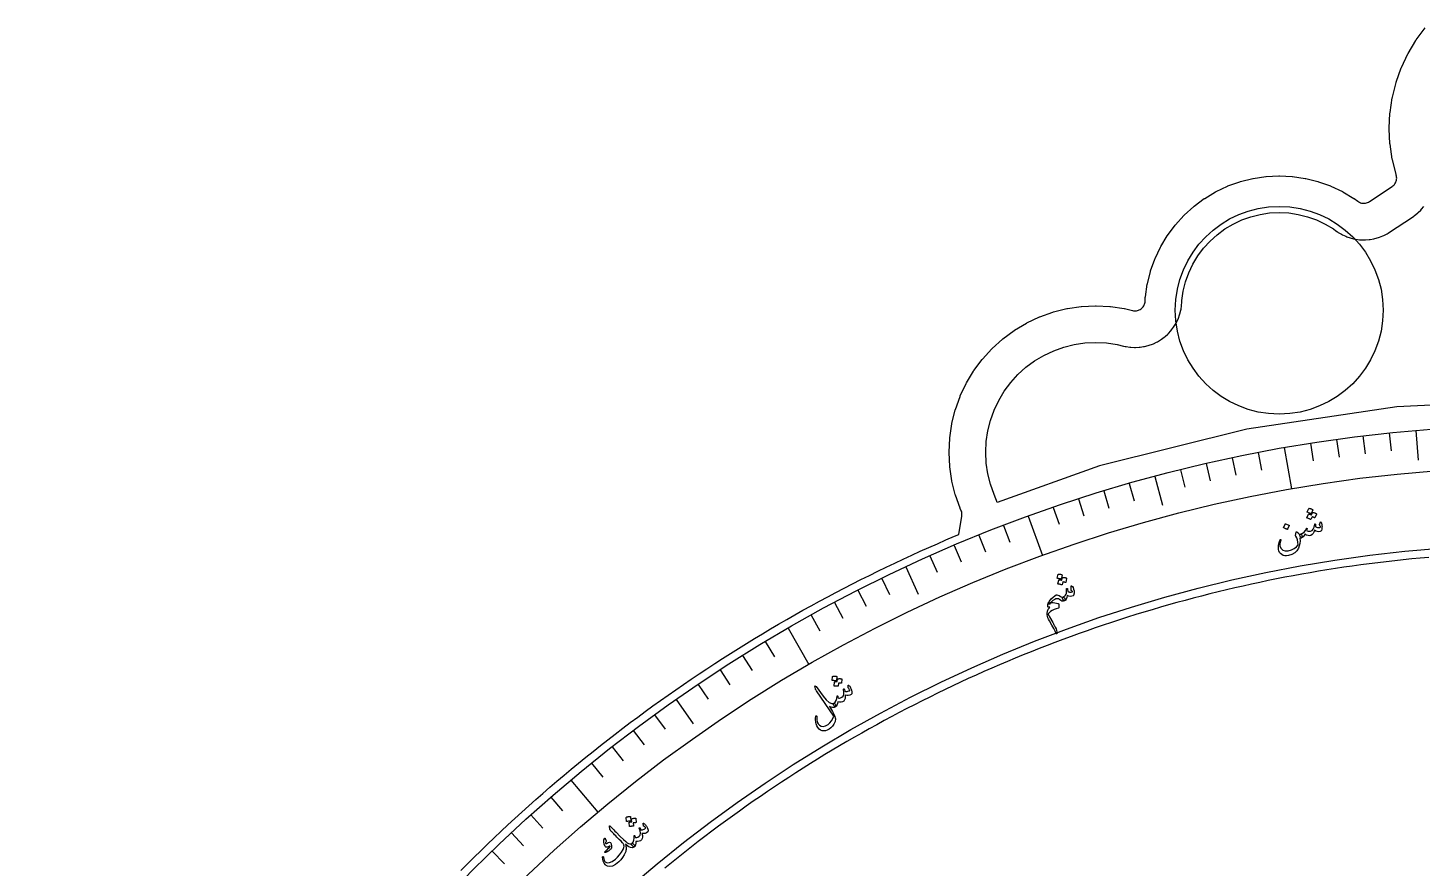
# Model space of a CAD drawing. Header units: millimetres. Extents: x -45 to 45, y -45 to 58.
# Drawn here: x -44.76 to -3.71, y 31.69 to 56.45 of the extents above; entities that cross this region are included whole.
import ezdxf

# ---------------------------------------------------------------- set-up
doc = ezdxf.new("R2010")
doc.units = ezdxf.units.MM
for name, color, linetype in [('CUT_INNER', 6, 'Continuous'), ('CUT_OUTER', 1, 'Continuous'), ('ENGRAVE', 7, 'Continuous'), ('ENGRAVE_FINE', 8, 'Continuous'), ('TEXT', 5, 'Continuous')]:
    doc.layers.add(name, color=color, linetype=linetype)

msp = doc.modelspace()

# ---------------------------------------------------------------- linework, layer by layer
at = {"layer": 'CUT_INNER'}
msp.add_lwpolyline([(-3.5177, 40.8488), (-3.7683, 40.8265), (-4.0187, 40.8026), (-4.269, 40.7771), (-4.5191, 40.7502), (-4.7691, 40.7217), (-5.0188, 40.6917), (-5.2684, 40.6601), (-5.5178, 40.627), (-5.767, 40.5924), (-6.0159, 40.5562), (-6.2647, 40.5186), (-6.5132, 40.4794), (-6.7614, 40.4386), (-7.0094, 40.3964), (-7.2572, 40.3526), (-7.5046, 40.3073), (-7.7518, 40.2605), (-7.9987, 40.2122), (-8.2453, 40.1624), (-8.4916, 40.111), (-8.7375, 40.0582), (-8.9832, 40.0038), (-9.2284, 39.9479), (-9.4734, 39.8905), (-9.718, 39.8317), (-9.9622, 39.7713), (-10.206, 39.7094), (-10.4495, 39.646), (-10.6926, 39.5812), (-10.9352, 39.5148), (-11.1775, 39.447), (-11.4193, 39.3777), (-11.6607, 39.3068), (-11.9017, 39.2346), (-12.1422, 39.1608), (-12.3822, 39.0855), (-12.6218, 39.0088), (-12.861, 38.9307), (-13.0996, 38.851), (-13.3377, 38.7699), (-13.5754, 38.6873), (-13.8125, 38.6033), (-14.0491, 38.5178), (-14.2852, 38.4309), (-14.5207, 38.3425), (-14.7557, 38.2527), (-14.9901, 38.1614), (-15.224, 38.0687), (-15.4573, 37.9746), (-15.69, 37.8791), (-15.9221, 37.7821), (-16.1537, 37.6837), (-16.3846, 37.5838), (-16.6149, 37.4826), (-16.8446, 37.3799), (-17.0736, 37.2759), (-17.302, 37.1704), (-17.5298, 37.0636), (-17.7568, 36.9553), (-17.9833, 36.8457), (-18.209, 36.7346), (-18.4341, 36.6222), (-18.6584, 36.5084), (-18.8821, 36.3932), (-19.105, 36.2767), (-19.3273, 36.1588), (-19.5488, 36.0395), (-19.7695, 35.9189), (-19.9896, 35.7969), (-20.2088, 35.6736), (-20.4273, 35.5489), (-20.6451, 35.4229), (-20.862, 35.2955), (-21.0782, 35.1669), (-21.2936, 35.0369), (-21.5082, 34.9056), (-21.7219, 34.7729), (-21.9349, 34.639), (-22.147, 34.5038), (-22.3583, 34.3672), (-22.5688, 34.2294), (-22.7784, 34.0903), (-22.9871, 33.9498), (-23.195, 33.8082), (-23.402, 33.6652), (-23.6081, 33.521), (-23.8134, 33.3755), (-24.0177, 33.2287), (-24.2211, 33.0807), (-24.4237, 32.9315), (-24.6253, 32.781), (-24.826, 32.6293), (-25.0257, 32.4764), (-25.2245, 32.3222), (-25.4223, 32.1668), (-25.6192, 32.0102), (-25.8152, 31.8524), (-26.0101, 31.6934)], dxfattribs=at)
msp.add_circle((-7.92, 48.1282), 3.06, dxfattribs=at)
at = {"layer": 'CUT_OUTER'}
msp.add_lwpolyline([(-32.0144, 31.624), (-31.8198, 31.8198), (-31.624, 32.0144), (-31.4269, 32.2079), (-31.2287, 32.4001), (-31.0293, 32.5911), (-30.8288, 32.7809), (-30.627, 32.9694), (-30.4242, 33.1567), (-30.2202, 33.3428), (-30.015, 33.5276), (-29.8087, 33.7111), (-29.6013, 33.8934), (-29.3928, 34.0744), (-29.1831, 34.2541), (-28.9724, 34.4325), (-28.7606, 34.6097), (-28.5477, 34.7855), (-28.3337, 34.96), (-28.1187, 35.1332), (-27.9026, 35.305), (-27.6854, 35.4756), (-27.4672, 35.6448), (-27.248, 35.8127), (-27.0277, 35.9792), (-26.8065, 36.1443), (-26.5842, 36.3081), (-26.3609, 36.4706), (-26.1366, 36.6316), (-25.9114, 36.7913), (-25.6851, 36.9496), (-25.4579, 37.1065), (-25.2298, 37.262), (-25.0007, 37.4161), (-24.7706, 37.5688), (-24.5396, 37.7201), (-24.3077, 37.87), (-24.0749, 38.0184), (-23.8412, 38.1654), (-23.6065, 38.311), (-23.371, 38.4551), (-23.1346, 38.5978), (-22.8974, 38.739), (-22.6592, 38.8788), (-22.4202, 39.0171), (-22.1804, 39.1539), (-21.9398, 39.2893), (-21.6983, 39.4232), (-21.456, 39.5556), (-21.2129, 39.6865), (-20.9689, 39.8159), (-20.7242, 39.9438), (-20.4788, 40.0702), (-20.2325, 40.1951), (-19.9855, 40.3185), (-19.7377, 40.4404), (-19.4892, 40.5607), (-19.24, 40.6795), (-18.99, 40.7968), (-18.7393, 40.9126), (-18.4879, 41.0268), (-18.2359, 41.1394), (-17.9831, 41.2506), (-17.7296, 41.3601), (-17.4755, 41.4681), (-17.354, 41.5189), (-17.2633, 42.0635), (-17.2598, 42.0936), (-17.2594, 42.1239), (-17.2621, 42.1541), (-17.2678, 42.1839), (-17.2764, 42.213), (-17.288, 42.241), (-17.308, 42.2833), (-17.3136, 42.2969), (-17.4515, 42.6822), (-17.4558, 42.6963), (-17.5552, 43.0932), (-17.5581, 43.1077), (-17.6181, 43.5125), (-17.6196, 43.5271), (-17.6396, 43.9358), (-17.6396, 43.9505), (-17.6196, 44.3593), (-17.6181, 44.3739), (-17.5581, 44.7787), (-17.5552, 44.7931), (-17.4558, 45.1901), (-17.4515, 45.2041), (-17.3136, 45.5894), (-17.308, 45.603), (-17.133, 45.973), (-17.1261, 45.9859), (-16.9157, 46.3369), (-16.9076, 46.3492), (-16.6638, 46.6778), (-16.6545, 46.6892), (-16.3796, 46.9924), (-16.3692, 47.0028), (-16.066, 47.2776), (-16.0547, 47.287), (-15.726, 47.5307), (-15.7137, 47.5389), (-15.3628, 47.7493), (-15.3498, 47.7562), (-14.9798, 47.9312), (-14.9663, 47.9368), (-14.581, 48.0747), (-14.5669, 48.079), (-14.1699, 48.1784), (-14.1555, 48.1813), (-13.7507, 48.2413), (-13.7361, 48.2427), (-13.3274, 48.2628), (-13.3126, 48.2628), (-12.9039, 48.2427), (-12.8893, 48.2413), (-12.4845, 48.1813), (-12.4701, 48.1784), (-12.2393, 48.1206), (-12.2105, 48.1148), (-12.1812, 48.112), (-12.1517, 48.112), (-12.1224, 48.1148), (-12.0935, 48.1206), (-12.0654, 48.1291), (-12.0382, 48.1404), (-12.0122, 48.1543), (-11.9877, 48.1706), (-11.965, 48.1893), (-11.9442, 48.2101), (-11.9255, 48.2329), (-11.9091, 48.2574), (-11.8952, 48.2833), (-11.884, 48.3105), (-11.8754, 48.3387), (-11.8697, 48.3676), (-11.8668, 48.3969), (-11.8613, 48.509), (-11.8599, 48.5236), (-11.805, 48.8935), (-11.8021, 48.9079), (-11.7113, 49.2706), (-11.707, 49.2846), (-11.581, 49.6367), (-11.5754, 49.6503), (-11.4156, 49.9883), (-11.4086, 50.0012), (-11.2164, 50.3219), (-11.2082, 50.3342), (-10.9855, 50.6345), (-10.9762, 50.6458), (-10.7251, 50.9229), (-10.7147, 50.9333), (-10.4377, 51.1844), (-10.4263, 51.1937), (-10.126, 51.4164), (-10.1137, 51.4246), (-9.793, 51.6168), (-9.7801, 51.6237), (-9.4421, 51.7836), (-9.4285, 51.7892), (-9.0765, 51.9152), (-9.0624, 51.9195), (-8.6997, 52.0103), (-8.6853, 52.0132), (-8.3154, 52.068), (-8.3008, 52.0695), (-7.9274, 52.0878), (-7.9126, 52.0878), (-7.5392, 52.0695), (-7.5246, 52.068), (-7.1547, 52.0132), (-7.1403, 52.0103), (-6.7776, 51.9195), (-6.7635, 51.9152), (-6.4115, 51.7892), (-6.3979, 51.7836), (-6.0599, 51.6237), (-6.047, 51.6168), (-5.7263, 51.4246), (-5.714, 51.4164), (-5.6085, 51.3382), (-5.5831, 51.3212), (-5.5561, 51.307), (-5.5277, 51.2956), (-5.4984, 51.2871), (-5.4683, 51.2816), (-5.4379, 51.2792), (-5.4074, 51.28), (-5.3771, 51.2838), (-5.3473, 51.2907), (-5.3184, 51.3006), (-5.2907, 51.3133), (-5.2643, 51.3289), (-4.5948, 51.7715), (-4.571, 51.789), (-4.5489, 51.8088), (-4.529, 51.8307), (-4.5113, 51.8545), (-4.496, 51.8798), (-4.4833, 51.9066), (-4.4733, 51.9345), (-4.466, 51.9632), (-4.4617, 51.9925), (-4.4603, 52.0221), (-4.4618, 52.0517), (-4.4662, 52.081), (-4.4735, 52.1097), (-4.4804, 52.1322), (-4.5883, 52.563), (-4.5912, 52.5774), (-4.6564, 53.0172), (-4.6578, 53.0318), (-4.6796, 53.4758), (-4.6796, 53.4905), (-4.6578, 53.9345), (-4.6564, 53.9492), (-4.5912, 54.3889), (-4.5883, 54.4033), (-4.4803, 54.8346), (-4.476, 54.8486), (-4.3262, 55.2672), (-4.3206, 55.2808), (-4.1305, 55.6827), (-4.1236, 55.6956), (-3.8951, 56.0769), (-3.8869, 56.0892), (-3.6221, 56.4462)], dxfattribs=at)
at = {"layer": 'ENGRAVE'}
for points in [[(0, 45.5), (-4.4598, 45.2809), (-8.8766, 44.6257), (-13.208, 43.5408), (-16.2252, 42.4612), (-16.2329, 42.4928), (-16.2416, 42.5219), (-16.278, 42.6248), (-16.2896, 42.6529), (-16.3117, 42.7028), (-16.3122, 42.7038), (-16.4192, 43.003), (-16.4965, 43.3113), (-16.5431, 43.6257), (-16.5587, 43.9432), (-16.5431, 44.2606), (-16.4965, 44.575), (-16.4192, 44.8833), (-16.3122, 45.1826), (-16.1763, 45.4699), (-16.0129, 45.7425), (-15.8235, 45.9978), (-15.6101, 46.2333), (-15.3746, 46.4467), (-15.1193, 46.6361), (-14.8467, 46.7995), (-14.5594, 46.9353), (-14.2601, 47.0424), (-13.9518, 47.1196), (-13.6374, 47.1663), (-13.32, 47.1819), (-13.0026, 47.1663), (-12.6882, 47.1196), (-12.5018, 47.073), (-12.45, 47.0613), (-12.4212, 47.0556), (-12.3163, 47.04), (-12.287, 47.0372), (-12.1812, 47.032), (-12.1517, 47.032), (-12.0459, 47.0372), (-12.0166, 47.04), (-11.9117, 47.0556), (-11.8828, 47.0613), (-11.78, 47.0871), (-11.7519, 47.0956), (-11.6521, 47.1313), (-11.6249, 47.1426), (-11.5291, 47.1879), (-11.5031, 47.2018), (-11.4122, 47.2563), (-11.3877, 47.2726), (-11.3026, 47.3358), (-11.2798, 47.3545), (-11.2013, 47.4256), (-11.1805, 47.4465), (-11.1093, 47.525), (-11.0906, 47.5477), (-11.0275, 47.6329), (-11.0111, 47.6574), (-10.9566, 47.7483), (-10.9428, 47.7742), (-10.8975, 47.87), (-10.8862, 47.8972), (-10.8505, 47.997), (-10.8419, 48.0252), (-10.8162, 48.128), (-10.8104, 48.1569), (-10.7949, 48.2617), (-10.792, 48.291), (-10.7881, 48.3439), (-10.7848, 48.4103), (-10.7434, 48.6898), (-10.6747, 48.9638), (-10.5796, 49.2298), (-10.4588, 49.4852), (-10.3135, 49.7275), (-10.1453, 49.9544), (-9.9555, 50.1637), (-9.7462, 50.3534), (-9.5193, 50.5217), (-9.277, 50.667), (-9.0216, 50.7878), (-8.7556, 50.8829), (-8.4816, 50.9516), (-8.2022, 50.993), (-7.92, 51.0069), (-7.6378, 50.993), (-7.3584, 50.9516), (-7.0844, 50.8829), (-6.8184, 50.7878), (-6.563, 50.667), (-6.3207, 50.5217), (-6.2519, 50.4707), (-6.2069, 50.4391), (-6.1814, 50.4221), (-6.0869, 50.366), (-6.0599, 50.3517), (-5.9602, 50.3054), (-5.9318, 50.294), (-5.8279, 50.2581), (-5.7986, 50.2496), (-5.6915, 50.2245), (-5.6615, 50.219), (-5.5524, 50.2049), (-5.522, 50.2025), (-5.412, 50.1995), (-5.3815, 50.2003), (-5.2719, 50.2085), (-5.2416, 50.2123), (-5.1333, 50.2317), (-5.1036, 50.2385), (-4.9978, 50.2688), (-4.9689, 50.2787), (-4.8668, 50.3195), (-4.8391, 50.3323), (-4.7417, 50.3833), (-4.7154, 50.3988), (-4.6687, 50.4279), (-3.9992, 50.8706), (-3.9555, 50.9011), (-3.9316, 50.9186), (-3.8489, 50.9859), (-3.8268, 51.0057), (-3.7512, 51.0809), (-3.7312, 51.1027), (-3.6633, 51.185)], [(-3.9011, 44.5897), (-3.8244, 43.713)], [(-7.7725, 44.08), (-7.5586, 42.8667)], [(-11.5847, 43.2348), (-11.357, 42.3848)], [(-15.3088, 42.0606), (-14.8875, 40.9029)], [(-18.9164, 40.5663), (-18.5445, 39.7688)], [(-22.38, 38.7633), (-21.764, 37.6964)], [(-25.6733, 36.6652), (-25.1685, 35.9444)], [(-28.7712, 34.2881), (-27.9793, 33.3444)]]:
    msp.add_lwpolyline(points, dxfattribs=at)
for radius in [44.76, 43.528, 41.24]:
    msp.add_circle((0, 0), radius, dxfattribs=at)
at = {"layer": 'ENGRAVE_FINE'}
for points in [[(-5.4549, 44.4264), (-5.3905, 43.9023)], [(-4.6787, 44.5148), (-4.6235, 43.9897)], [(-8.5406, 43.9376), (-8.4399, 43.4193)], [(-7.002, 44.2089), (-6.9194, 43.6874)], [(-6.2294, 44.3244), (-6.1559, 43.8015)], [(-10.0688, 43.6128), (-9.95, 43.0983)], [(-9.3061, 43.7819), (-9.1963, 43.2654)], [(-10.8284, 43.4304), (-10.7007, 42.9181)], [(-13.0866, 42.8042), (-12.9322, 42.2993)], [(-12.3375, 43.0261), (-12.192, 42.5185)], [(-14.5724, 42.3214), (-14.4005, 41.8222)], [(-13.8316, 42.5693), (-13.6684, 42.0671)], [(-16.7674, 41.5007), (-16.5696, 41.0112)], [(-16.0405, 41.7871), (-15.8513, 41.2941)], [(-17.4891, 41.2018), (-17.2828, 40.7158)], [(-18.2055, 40.8903), (-17.9908, 40.4079)], [(-19.6215, 40.23), (-19.39, 39.7555)], [(-20.3206, 39.8815), (-20.0809, 39.411)], [(-21.0135, 39.5207), (-20.7657, 39.0545)], [(-21.7001, 39.148), (-21.4441, 38.6862)], [(-23.0531, 38.3668), (-22.7812, 37.9142)], [(-23.7192, 37.9586), (-23.4394, 37.5109)], [(-24.378, 37.5389), (-24.0905, 37.0961)], [(-25.0295, 37.1077), (-24.7342, 36.67)], [(-26.3093, 36.2116), (-25.9989, 35.7844)], [(-26.9372, 35.7469), (-26.6195, 35.3252)], [(-27.557, 35.2714), (-27.2319, 34.8553)], [(-28.1684, 34.7851), (-27.8361, 34.3747)], [(-29.3652, 33.7808), (-29.0188, 33.3823)], [(-29.9503, 33.2632), (-29.597, 32.8708)], [(-30.5262, 32.7354), (-30.1662, 32.3492)], [(-31.0929, 32.1976), (-30.7261, 31.8178)]]:
    msp.add_lwpolyline(points, dxfattribs=at)
at = {"layer": 'TEXT'}
for points in [[(-7.0483, 42.2891), (-7.0469, 42.291), (-7.0448, 42.2924), (-7.0419, 42.2932), (-7.0382, 42.2935), (-7.0244, 42.2908), (-7.011, 42.2876), (-6.9979, 42.2839), (-6.9852, 42.2796), (-6.9727, 42.2746), (-6.9603, 42.269), (-6.9481, 42.2627), (-6.936, 42.2557), (-6.9329, 42.2529), (-6.931, 42.2501), (-6.9306, 42.2473), (-6.9315, 42.2444), (-6.9782, 42.1353), (-6.9802, 42.1332), (-6.9831, 42.1325), (-6.987, 42.1334), (-6.9917, 42.1358), (-6.9959, 42.1377), (-7.0023, 42.1407), (-7.0111, 42.1445), (-7.0223, 42.1494), (-7.036, 42.1551), (-7.0523, 42.1617), (-7.0714, 42.1692), (-7.0931, 42.1775), (-7.0961, 42.179), (-7.0977, 42.1808), (-7.098, 42.1827), (-7.097, 42.1849)], [(-6.7052, 41.8931), (-6.7027, 41.8955), (-6.6993, 41.8954), (-6.6949, 41.8927), (-6.6897, 41.8876), (-6.6834, 41.8784), (-6.6777, 41.8648), (-6.6724, 41.8469), (-6.6676, 41.8245), (-6.6631, 41.7989), (-6.6605, 41.7736), (-6.6597, 41.7487), (-6.6609, 41.7242), (-6.668, 41.6758), (-6.6787, 41.6401), (-6.6931, 41.6171), (-6.7112, 41.6069), (-6.7572, 41.6022), (-6.8013, 41.6072), (-6.8436, 41.6221), (-6.884, 41.6467), (-6.9003, 41.5947), (-6.9229, 41.5525), (-6.9517, 41.5201), (-6.9867, 41.4974), (-7.0257, 41.4872), (-7.0675, 41.4904), (-7.1122, 41.5072), (-7.1597, 41.5374), (-7.1856, 41.4891), (-7.2129, 41.453), (-7.2416, 41.4292), (-7.2718, 41.4177), (-7.2787, 41.4201), (-7.2866, 41.4298), (-7.2954, 41.4466), (-7.3051, 41.4706), (-7.3113, 41.4949), (-7.3113, 41.5136), (-7.305, 41.5268), (-7.2923, 41.5343), (-7.235, 41.5583), (-7.1874, 41.5937), (-7.1493, 41.6406), (-7.1207, 41.699), (-7.1192, 41.7021), (-7.1174, 41.7045), (-7.1152, 41.7062), (-7.1128, 41.707), (-7.1096, 41.7072), (-7.1067, 41.7067), (-7.104, 41.7055), (-7.1015, 41.7036), (-7.0991, 41.6968), (-7.0999, 41.6845), (-7.104, 41.6666), (-7.1112, 41.6432), (-7.0941, 41.629), (-7.0697, 41.6205), (-7.0382, 41.6178), (-6.9995, 41.6207), (-6.9536, 41.6387), (-6.9175, 41.6781), (-6.891, 41.7391), (-6.8741, 41.8217), (-6.8733, 41.8259), (-6.872, 41.829), (-6.8702, 41.8311), (-6.8678, 41.8321), (-6.8641, 41.8323), (-6.8608, 41.8319), (-6.8578, 41.8307), (-6.8552, 41.8288), (-6.8531, 41.8258), (-6.8516, 41.8227), (-6.8507, 41.8195), (-6.8505, 41.8162), (-6.8546, 41.7595), (-6.8372, 41.7486), (-6.817, 41.7397), (-6.794, 41.7329), (-6.7681, 41.7283), (-6.7434, 41.7266), (-6.7251, 41.7283), (-6.7132, 41.7334), (-6.7077, 41.7421), (-6.7074, 41.7539), (-6.7112, 41.7702), (-6.7193, 41.7907), (-6.7315, 41.8155), (-6.7313, 41.8232), (-6.7269, 41.8386), (-6.7182, 41.8619), (-6.7052, 41.8931)], [(-6.9353, 42.1691), (-6.9339, 42.171), (-6.9318, 42.1723), (-6.9289, 42.1731), (-6.9252, 42.1734), (-6.9115, 42.1707), (-6.8981, 42.1675), (-6.8851, 42.1637), (-6.8724, 42.1594), (-6.8599, 42.1544), (-6.8476, 42.1488), (-6.8354, 42.1424), (-6.8234, 42.1353), (-6.8209, 42.133), (-6.8195, 42.1303), (-6.8193, 42.1273), (-6.8202, 42.1239), (-6.8669, 42.0149), (-6.8685, 42.0133), (-6.871, 42.0129), (-6.8745, 42.0137), (-6.8791, 42.0156), (-6.8822, 42.0169), (-6.8869, 42.019), (-6.8934, 42.0218), (-6.9015, 42.0253), (-6.9114, 42.0294), (-6.923, 42.0341), (-6.9362, 42.0393), (-6.9512, 42.0451), (-6.9848, 41.9648), (-6.9868, 41.9626), (-6.9897, 41.962), (-6.9936, 41.9628), (-6.9983, 41.9652), (-7.0024, 41.9672), (-7.0089, 41.9701), (-7.0177, 41.974), (-7.0288, 41.9788), (-7.0424, 41.9845), (-7.0587, 41.9911), (-7.0777, 41.9986), (-7.0994, 42.007), (-7.1017, 42.0086), (-7.103, 42.0104), (-7.1031, 42.0124), (-7.102, 42.0145), (-7.0536, 42.1188), (-7.0522, 42.1207), (-7.0501, 42.122), (-7.0472, 42.1228), (-7.0435, 42.1231), (-7.0338, 42.1213), (-7.0242, 42.1192), (-7.0146, 42.1168), (-7.005, 42.1142), (-6.9955, 42.1112), (-6.9863, 42.1078), (-6.9772, 42.1039), (-6.9682, 42.0996)], [(-7.4194, 41.5894), (-7.4165, 41.5972), (-7.4122, 41.6013), (-7.4066, 41.6017), (-7.3996, 41.5982), (-7.3955, 41.5951), (-7.3907, 41.5911), (-7.3852, 41.5863), (-7.3791, 41.5805), (-7.3725, 41.5739), (-7.3653, 41.5666), (-7.3577, 41.5585), (-7.3497, 41.5496), (-7.3386, 41.5405), (-7.3254, 41.5349), (-7.31, 41.5328), (-7.2923, 41.5343), (-7.2799, 41.5348), (-7.2698, 41.5313), (-7.262, 41.5239), (-7.2565, 41.5126), (-7.2534, 41.4998), (-7.2522, 41.4856), (-7.2528, 41.4699), (-7.2554, 41.4526), (-7.2587, 41.438), (-7.2626, 41.4273), (-7.2669, 41.4205), (-7.2718, 41.4177), (-7.3118, 41.4106), (-7.3073, 41.3348), (-7.3127, 41.2601), (-7.328, 41.1867), (-7.3532, 41.1145), (-7.3978, 41.0394), (-7.4619, 40.9786), (-7.5456, 40.9321), (-7.6489, 40.8999), (-7.7039, 40.8923), (-7.755, 40.8947), (-7.8023, 40.9071), (-7.8457, 40.9296), (-7.8825, 40.96), (-7.9107, 40.9958), (-7.9304, 41.0372), (-7.9416, 41.084), (-7.9439, 41.1102), (-7.9438, 41.1391), (-7.9413, 41.1707), (-7.9364, 41.205), (-7.9293, 41.242), (-7.9201, 41.2817), (-7.9087, 41.324), (-7.8953, 41.369), (-7.8938, 41.3728), (-7.8919, 41.3757), (-7.8894, 41.3777), (-7.8865, 41.3787), (-7.8822, 41.3792), (-7.8785, 41.3789), (-7.8753, 41.3779), (-7.8726, 41.376), (-7.8701, 41.3729), (-7.8689, 41.369), (-7.8691, 41.3644), (-7.8707, 41.359), (-7.8872, 41.2971), (-7.8972, 41.2464), (-7.9005, 41.2068), (-7.8974, 41.1783), (-7.8668, 41.1061), (-7.817, 41.0594), (-7.748, 41.0382), (-7.6597, 41.0425), (-7.5614, 41.0678), (-7.4787, 41.1056), (-7.4116, 41.156), (-7.36, 41.219), (-7.3667, 41.2952), (-7.3808, 41.3633), (-7.4022, 41.4232), (-7.431, 41.475), (-7.4358, 41.4826), (-7.4391, 41.4886), (-7.441, 41.493), (-7.4414, 41.4959)], [(-7.7458, 41.8283), (-7.7444, 41.8303), (-7.7423, 41.8317), (-7.7395, 41.8325), (-7.7358, 41.8329), (-7.7087, 41.8273), (-7.6825, 41.8193), (-7.6575, 41.8086), (-7.6335, 41.7955), (-7.631, 41.7933), (-7.6296, 41.7908), (-7.6294, 41.7882), (-7.6303, 41.7854), (-7.6733, 41.6758), (-7.6751, 41.673), (-7.6779, 41.6719), (-7.6817, 41.6725), (-7.6865, 41.6747), (-7.6906, 41.6766), (-7.6971, 41.6794), (-7.7059, 41.6831), (-7.7171, 41.6878), (-7.7307, 41.6933), (-7.7471, 41.6996), (-7.7661, 41.7068), (-7.7879, 41.7148), (-7.7908, 41.7162), (-7.7925, 41.7179), (-7.7928, 41.7199), (-7.7919, 41.722)], [(-14.4313, 40.3496), (-14.4303, 40.3517), (-14.4285, 40.3534), (-14.4258, 40.3548), (-14.4222, 40.3557), (-14.4082, 40.3555), (-14.3944, 40.3548), (-14.3809, 40.3534), (-14.3676, 40.3514), (-14.3544, 40.3488), (-14.3412, 40.3454), (-14.3281, 40.3414), (-14.3149, 40.3366), (-14.3114, 40.3345), (-14.3091, 40.332), (-14.3081, 40.3293), (-14.3085, 40.3263), (-14.3351, 40.2107), (-14.3367, 40.2082), (-14.3394, 40.2071), (-14.3434, 40.2072), (-14.3485, 40.2087), (-14.3529, 40.2099), (-14.3598, 40.2117), (-14.3691, 40.2139), (-14.381, 40.2167), (-14.3954, 40.2199), (-14.4127, 40.2235), (-14.4328, 40.2275), (-14.4556, 40.2319), (-14.4588, 40.2328), (-14.4607, 40.2342), (-14.4614, 40.2361), (-14.4608, 40.2384)], [(-14.2989, 40.2515), (-14.2978, 40.2536), (-14.296, 40.2553), (-14.2933, 40.2567), (-14.2897, 40.2576), (-14.2758, 40.2574), (-14.262, 40.2566), (-14.2485, 40.2552), (-14.2353, 40.2531), (-14.2221, 40.2504), (-14.209, 40.2471), (-14.1959, 40.243), (-14.1828, 40.2382), (-14.1799, 40.2363), (-14.1781, 40.2339), (-14.1774, 40.2309), (-14.1776, 40.2274), (-14.2043, 40.1119), (-14.2055, 40.1101), (-14.2079, 40.1092), (-14.2116, 40.1093), (-14.2164, 40.1104), (-14.2196, 40.1112), (-14.2247, 40.1124), (-14.2315, 40.114), (-14.2402, 40.116), (-14.2506, 40.1183), (-14.2628, 40.1208), (-14.2768, 40.1236), (-14.2925, 40.1267), (-14.3114, 40.0417), (-14.3129, 40.0392), (-14.3157, 40.038), (-14.3196, 40.0382), (-14.3247, 40.0397), (-14.3291, 40.0409), (-14.336, 40.0427), (-14.3453, 40.0449), (-14.3571, 40.0477), (-14.3715, 40.0509), (-14.3887, 40.0545), (-14.4087, 40.0585), (-14.4315, 40.0629), (-14.4341, 40.0641), (-14.4357, 40.0656), (-14.4361, 40.0675), (-14.4355, 40.0699), (-14.4063, 40.181), (-14.4053, 40.1832), (-14.4035, 40.1849), (-14.4008, 40.1862), (-14.3972, 40.1871), (-14.3873, 40.187), (-14.3775, 40.1867), (-14.3676, 40.186), (-14.3577, 40.1852), (-14.3479, 40.1839), (-14.3382, 40.1822), (-14.3285, 40.18), (-14.319, 40.1773)], [(-14.0471, 39.9999), (-14.0467, 40.0056), (-14.045, 40.009), (-14.042, 40.01), (-14.0376, 40.0088), (-14.0101, 39.9886), (-13.9881, 39.9571), (-13.9715, 39.9143), (-13.9604, 39.8601), (-13.9582, 39.8359), (-13.958, 39.8125), (-13.9596, 39.7901), (-13.963, 39.7685), (-13.9681, 39.7489), (-13.9737, 39.7337), (-13.9799, 39.7231), (-13.9866, 39.717), (-14.0285, 39.7034), (-14.0717, 39.7002), (-14.1161, 39.7073), (-14.1619, 39.7247), (-14.174, 39.6636), (-14.1921, 39.6164), (-14.2162, 39.5834), (-14.2464, 39.5644), (-14.2517, 39.5644), (-14.2577, 39.5677), (-14.2644, 39.5745), (-14.2718, 39.5847), (-14.2898, 39.6188), (-14.2982, 39.6454), (-14.2971, 39.6644), (-14.2865, 39.6759), (-14.2559, 39.6933), (-14.2305, 39.7131), (-14.2104, 39.7354), (-14.1954, 39.7603), (-14.1853, 39.7897), (-14.1794, 39.8257), (-14.1777, 39.8685), (-14.1803, 39.9179), (-14.1799, 39.9241), (-14.178, 39.9289), (-14.1744, 39.9323), (-14.1694, 39.9344), (-14.1637, 39.9347), (-14.1594, 39.9327), (-14.1565, 39.9282), (-14.155, 39.9213), (-14.1514, 39.8946), (-14.1474, 39.8734), (-14.1432, 39.8577), (-14.1386, 39.8476), (-14.1322, 39.8412), (-14.1218, 39.8357), (-14.1076, 39.831), (-14.0895, 39.8272), (-14.0686, 39.8253), (-14.0472, 39.8258), (-14.0253, 39.8287), (-14.0028, 39.8341), (-14.0027, 39.8341), (-14.0025, 39.8342), (-14.0021, 39.8343), (-14.0015, 39.8345), (-14.0011, 39.836), (-14.0018, 39.8383), (-14.0037, 39.8414), (-14.0067, 39.8453), (-14.0116, 39.8502), (-14.0189, 39.8563), (-14.0288, 39.8636), (-14.0413, 39.8722), (-14.0435, 39.8738), (-14.0451, 39.8761), (-14.0461, 39.8791), (-14.0464, 39.8829)], [(-14.7282, 39.396), (-14.7282, 39.4361), (-14.7267, 39.4668), (-14.7239, 39.4883), (-14.7196, 39.5004), (-14.7089, 39.5079), (-14.6885, 39.5134), (-14.6583, 39.5169), (-14.6186, 39.5182), (-14.572, 39.5169), (-14.5257, 39.5118), (-14.4797, 39.5031), (-14.434, 39.4908), (-14.4217, 39.4853), (-14.4129, 39.4768), (-14.4075, 39.4652), (-14.4055, 39.4507), (-14.4047, 39.4358), (-14.4042, 39.4225), (-14.4039, 39.4108), (-14.4039, 39.4009), (-14.4041, 39.3927), (-14.4042, 39.3864), (-14.4044, 39.382), (-14.4045, 39.3796), (-14.4061, 39.3681), (-14.4092, 39.3593), (-14.4139, 39.3533), (-14.4201, 39.3501), (-14.4859, 39.3325), (-14.5459, 39.3104), (-14.6, 39.284), (-14.6484, 39.2531), (-14.6735, 39.2335), (-14.6938, 39.2136), (-14.7092, 39.1934), (-14.7199, 39.1729), (-14.7192, 39.1698), (-14.7172, 39.1649), (-14.7141, 39.158), (-14.7096, 39.1493), (-14.704, 39.1386), (-14.6971, 39.1261), (-14.689, 39.1116), (-14.6796, 39.0952), (-14.5873, 38.9302), (-14.574, 38.9073), (-14.5618, 38.8858), (-14.5506, 38.8658), (-14.5403, 38.8473), (-14.5312, 38.8303), (-14.5232, 38.8149), (-14.5164, 38.8011), (-14.5109, 38.7888), (-14.4907, 38.7406), (-14.4756, 38.6955), (-14.4657, 38.6537), (-14.4609, 38.615), (-14.4618, 38.6073), (-14.4641, 38.6015), (-14.4677, 38.5974), (-14.4726, 38.5951), (-14.4802, 38.5952), (-14.4868, 38.6), (-14.4925, 38.6095), (-14.4971, 38.6239), (-14.5172, 38.6764), (-14.555, 38.7522), (-14.6105, 38.8515), (-14.6839, 38.974), (-14.7099, 39.023), (-14.7293, 39.0695), (-14.742, 39.1136), (-14.748, 39.1552), (-14.7489, 39.1747), (-14.7492, 39.1933), (-14.7487, 39.211), (-14.7475, 39.2279), (-14.7456, 39.2437), (-14.743, 39.2585), (-14.7397, 39.2723), (-14.7356, 39.2851), (-14.7301, 39.2974), (-14.7239, 39.3094), (-14.7171, 39.3212), (-14.7095, 39.3328), (-14.7013, 39.3441), (-14.6926, 39.3552), (-14.6834, 39.3662), (-14.6737, 39.377), (-14.6747, 39.3774), (-14.676, 39.3776), (-14.6776, 39.3777), (-14.6795, 39.3777), (-14.6817, 39.3776), (-14.6843, 39.3773), (-14.6871, 39.377), (-14.6902, 39.3765), (-14.6932, 39.3768), (-14.6962, 39.3769), (-14.6992, 39.377), (-14.7023, 39.3769), (-14.7054, 39.3768), (-14.7087, 39.3768), (-14.712, 39.3768), (-14.7155, 39.3769), (-14.7211, 39.3784), (-14.7251, 39.3821), (-14.7275, 39.388), (-14.7282, 39.396)], [(-14.4862, 39.7407), (-14.4619, 39.7441), (-14.4324, 39.7382), (-14.3977, 39.7233), (-14.3577, 39.6991), (-14.337, 39.6868), (-14.3189, 39.6785), (-14.3033, 39.6745), (-14.2902, 39.6745), (-14.2588, 39.6738), (-14.2383, 39.6589), (-14.2285, 39.6301), (-14.2296, 39.5873), (-14.2316, 39.5792), (-14.2357, 39.5725), (-14.2419, 39.5671), (-14.2501, 39.5631), (-14.2818, 39.5573), (-14.3154, 39.5619), (-14.3509, 39.577), (-14.3884, 39.6026), (-14.4211, 39.6229), (-14.4556, 39.631), (-14.4918, 39.6272), (-14.5298, 39.6113), (-14.5486, 39.6002), (-14.5665, 39.588), (-14.5836, 39.5747), (-14.5998, 39.5603), (-14.6151, 39.5448), (-14.6291, 39.5284), (-14.642, 39.511), (-14.6538, 39.4926), (-14.665, 39.4781), (-14.6766, 39.4693), (-14.6887, 39.4665), (-14.7011, 39.4694), (-14.7126, 39.4757), (-14.7202, 39.4822), (-14.7239, 39.489), (-14.7236, 39.4961), (-14.7197, 39.5058), (-14.7117, 39.5195), (-14.6998, 39.5371), (-14.6839, 39.5586), (-14.6286, 39.627), (-14.5771, 39.6801), (-14.5296, 39.718), (-14.4862, 39.7407)], [(-21.3508, 36.7584), (-21.2594, 36.6478), (-21.1734, 36.5767), (-21.0928, 36.545), (-21.0174, 36.5528), (-21.0103, 36.5493), (-21.0024, 36.5386), (-20.9939, 36.5207), (-20.9846, 36.4957), (-20.9781, 36.4755), (-20.9754, 36.46), (-20.9765, 36.4491), (-20.9814, 36.4429), (-21.0234, 36.4263), (-21.0677, 36.4235), (-21.1143, 36.4345), (-21.1634, 36.4593), (-21.0698, 36.312), (-21.0106, 36.1889), (-20.9854, 36.0901), (-20.9943, 36.0156), (-21.0323, 35.9386), (-21.0741, 35.8748), (-21.1197, 35.824), (-21.1691, 35.7863), (-21.2239, 35.7577), (-21.2773, 35.7409), (-21.3291, 35.7357), (-21.3795, 35.7423), (-21.4262, 35.7605), (-21.467, 35.7904), (-21.5016, 35.8319), (-21.5303, 35.8852), (-21.5419, 35.9158), (-21.5516, 35.9476), (-21.5591, 35.9807), (-21.5647, 36.0149), (-21.5681, 36.0505), (-21.5693, 36.0873), (-21.5683, 36.1254), (-21.5651, 36.1649), (-21.564, 36.1696), (-21.562, 36.1737), (-21.5592, 36.177), (-21.5557, 36.1797), (-21.5523, 36.1812), (-21.5488, 36.1816), (-21.5452, 36.1808), (-21.5415, 36.179), (-21.5383, 36.176), (-21.5361, 36.1719), (-21.5349, 36.1665), (-21.5348, 36.16), (-21.5334, 36.07), (-21.52, 35.9968), (-21.4948, 35.9405), (-21.4578, 35.901), (-21.4028, 35.8743), (-21.342, 35.87), (-21.2756, 35.8879), (-21.2033, 35.9281), (-21.1462, 35.9755), (-21.0994, 36.032), (-21.0627, 36.0976), (-21.0361, 36.1725), (-21.5411, 36.914), (-21.5531, 36.9318), (-21.5625, 36.9473), (-21.5692, 36.9606), (-21.5732, 36.9716), (-21.5911, 37.0525), (-21.5861, 37.0632), (-21.5784, 37.0652), (-21.5679, 37.0586), (-21.5548, 37.0432)], [(-21.0701, 37.3376), (-21.0695, 37.3399), (-21.0679, 37.3419), (-21.0655, 37.3436), (-21.0621, 37.3452), (-21.0483, 37.3474), (-21.0346, 37.349), (-21.021, 37.3499), (-21.0076, 37.3502), (-20.9941, 37.3498), (-20.9806, 37.3488), (-20.9669, 37.347), (-20.9532, 37.3445), (-20.9493, 37.3431), (-20.9466, 37.341), (-20.9452, 37.3385), (-20.945, 37.3355), (-20.9517, 37.217), (-20.9528, 37.2143), (-20.9554, 37.2127), (-20.9593, 37.2122), (-20.9646, 37.2128), (-20.9691, 37.2133), (-20.9762, 37.2138), (-20.9858, 37.2144), (-20.9979, 37.2151), (-21.0128, 37.2159), (-21.0304, 37.2165), (-21.0508, 37.217), (-21.0741, 37.2174), (-21.0774, 37.2178), (-21.0795, 37.2189), (-21.0805, 37.2206), (-21.0803, 37.223)], [(-20.6124, 37.0826), (-20.6108, 37.0857), (-20.6076, 37.0868), (-20.6026, 37.0858), (-20.5959, 37.0827), (-20.5869, 37.0763), (-20.5769, 37.0655), (-20.5657, 37.0504), (-20.5536, 37.031), (-20.5406, 37.0084), (-20.5295, 36.9856), (-20.5203, 36.9625), (-20.5131, 36.9391), (-20.5032, 36.8911), (-20.501, 36.8539), (-20.5067, 36.8274), (-20.5203, 36.8115), (-20.5619, 36.7914), (-20.6051, 36.7811), (-20.6498, 36.7806), (-20.6962, 36.79), (-20.6938, 36.7355), (-20.7006, 36.6882), (-20.7166, 36.6479), (-20.7418, 36.6146), (-20.775, 36.5916), (-20.8154, 36.5804), (-20.863, 36.5809), (-20.918, 36.5931), (-20.9259, 36.5388), (-20.9392, 36.4956), (-20.9581, 36.4634), (-20.9825, 36.4422), (-20.9899, 36.4422), (-21.0005, 36.4486), (-21.0145, 36.4614), (-21.0319, 36.4807), (-21.046, 36.5013), (-21.0524, 36.5189), (-21.0509, 36.5335), (-21.0416, 36.5449), (-20.996, 36.587), (-20.9633, 36.6365), (-20.9435, 36.6936), (-20.9366, 36.7582), (-20.9363, 36.7617), (-20.9353, 36.7646), (-20.9339, 36.7669), (-20.9319, 36.7685), (-20.929, 36.7698), (-20.9261, 36.7703), (-20.9231, 36.7701), (-20.9201, 36.7691), (-20.9155, 36.7636), (-20.9121, 36.7517), (-20.9098, 36.7335), (-20.9086, 36.709), (-20.8876, 36.7016), (-20.8619, 36.7019), (-20.8313, 36.7101), (-20.7959, 36.7261), (-20.7589, 36.7586), (-20.7385, 36.8081), (-20.7344, 36.8745), (-20.7467, 36.9578), (-20.7474, 36.9621), (-20.7473, 36.9654), (-20.7462, 36.968), (-20.7444, 36.9697), (-20.741, 36.9712), (-20.7377, 36.972), (-20.7345, 36.9719), (-20.7314, 36.9709), (-20.7284, 36.9689), (-20.7259, 36.9665), (-20.724, 36.9638), (-20.7227, 36.9607), (-20.7071, 36.9061), (-20.687, 36.9017), (-20.665, 36.9003), (-20.6411, 36.9018), (-20.6152, 36.9063), (-20.5914, 36.913), (-20.5748, 36.9209), (-20.5654, 36.9298), (-20.5632, 36.9398), (-20.5669, 36.9511), (-20.5761, 36.965), (-20.5906, 36.9816), (-20.6106, 37.0007), (-20.6131, 37.008), (-20.6142, 37.024), (-20.614, 37.0489), (-20.6124, 37.0826)], [(-20.9229, 37.2634), (-20.9222, 37.2657), (-20.9207, 37.2677), (-20.9182, 37.2694), (-20.9149, 37.2709), (-20.9011, 37.2731), (-20.8874, 37.2746), (-20.8739, 37.2755), (-20.8605, 37.2758), (-20.8471, 37.2754), (-20.8335, 37.2743), (-20.8199, 37.2724), (-20.8062, 37.2699), (-20.8031, 37.2686), (-20.8009, 37.2665), (-20.7996, 37.2637), (-20.7993, 37.2602), (-20.806, 37.1419), (-20.8069, 37.1399), (-20.8091, 37.1386), (-20.8127, 37.1381), (-20.8177, 37.1383), (-20.821, 37.1386), (-20.8262, 37.1389), (-20.8332, 37.1393), (-20.8421, 37.1398), (-20.8527, 37.1403), (-20.8652, 37.1407), (-20.8794, 37.1411), (-20.8955, 37.1415), (-20.8997, 37.0545), (-20.9008, 37.0518), (-20.9033, 37.0502), (-20.9072, 37.0497), (-20.9125, 37.0503), (-20.9171, 37.0507), (-20.9241, 37.0513), (-20.9337, 37.0519), (-20.9458, 37.0526), (-20.9606, 37.0534), (-20.9781, 37.054), (-20.9985, 37.0545), (-21.0217, 37.055), (-21.0245, 37.0557), (-21.0263, 37.057), (-21.027, 37.0588), (-21.0268, 37.0612), (-21.0169, 37.1757), (-21.0163, 37.178), (-21.0147, 37.18), (-21.0123, 37.1817), (-21.0089, 37.1832), (-20.9992, 37.1848), (-20.9894, 37.1861), (-20.9796, 37.1872), (-20.9697, 37.188), (-20.9598, 37.1885), (-20.9499, 37.1884), (-20.94, 37.1879), (-20.9302, 37.1869)], [(-27.6349, 32.9236), (-27.6354, 32.9345), (-27.6329, 32.9395), (-27.6275, 32.9386), (-27.6191, 32.9318), (-27.6121, 32.9249), (-27.6008, 32.9134), (-27.5851, 32.8973), (-27.565, 32.8766), (-27.5404, 32.8514), (-27.5114, 32.8218), (-27.4778, 32.7876), (-27.4397, 32.7489), (-27.3198, 32.6287), (-27.2261, 32.5377), (-27.1586, 32.4761), (-27.1172, 32.4439), (-27.0752, 32.4221), (-27.0379, 32.4094), (-27.0052, 32.4059), (-26.9772, 32.4115), (-26.9648, 32.415), (-26.9527, 32.4148), (-26.9409, 32.4109), (-26.9295, 32.4033), (-26.9191, 32.3933), (-26.9106, 32.3822), (-26.904, 32.37), (-26.8992, 32.3566), (-26.8964, 32.344), (-26.8959, 32.3337), (-26.8976, 32.3259), (-26.9015, 32.3205), (-26.9549, 32.2947), (-27.0168, 32.2993), (-27.0871, 32.3343), (-27.1659, 32.3997), (-27.1585, 32.3721), (-27.153, 32.3423), (-27.1494, 32.3102), (-27.1477, 32.2758), (-27.1485, 32.2437), (-27.152, 32.2137), (-27.158, 32.1858), (-27.1667, 32.16), (-27.2035, 32.083), (-27.2491, 32.0107), (-27.3033, 31.9429), (-27.3661, 31.8795), (-27.4608, 31.8032), (-27.5476, 31.7559), (-27.6266, 31.7378), (-27.6981, 31.7489), (-27.7161, 31.7573), (-27.7322, 31.7671), (-27.7464, 31.7781), (-27.7586, 31.7903), (-27.7946, 31.8417), (-27.8207, 31.896), (-27.8369, 31.9532), (-27.8431, 32.0135), (-27.8427, 32.0184), (-27.8415, 32.0227), (-27.8394, 32.0266), (-27.8363, 32.0299), (-27.8332, 32.0318), (-27.8298, 32.0324), (-27.8262, 32.0318), (-27.8223, 32.0298), (-27.8195, 32.0267), (-27.8172, 32.0225), (-27.8155, 32.0171), (-27.8143, 32.0106), (-27.8057, 31.9636), (-27.7948, 31.9264), (-27.7817, 31.899), (-27.7665, 31.8813), (-27.7063, 31.8547), (-27.6357, 31.859), (-27.5545, 31.894), (-27.4626, 31.9597), (-27.3993, 32.019), (-27.3405, 32.0862), (-27.2861, 32.1613), (-27.2362, 32.2442), (-27.2224, 32.2751), (-27.2135, 32.306), (-27.2093, 32.337), (-27.2098, 32.368), (-27.212, 32.3779), (-27.2173, 32.3897), (-27.2256, 32.4034), (-27.2371, 32.419), (-27.2581, 32.4439), (-27.295, 32.4838), (-27.348, 32.5386), (-27.4169, 32.6082), (-27.4532, 32.6446), (-27.4845, 32.6759), (-27.5108, 32.7023), (-27.5322, 32.7237), (-27.5488, 32.7402), (-27.5607, 32.752), (-27.5678, 32.7591), (-27.5701, 32.7614), (-27.5941, 32.7862), (-27.6117, 32.8082), (-27.6227, 32.8275), (-27.6274, 32.844)], [(-27.1418, 33.1869), (-27.1416, 33.1892), (-27.1404, 33.1915), (-27.1383, 33.1936), (-27.1352, 33.1957), (-27.122, 33.2002), (-27.1088, 33.2041), (-27.0955, 33.2074), (-27.0823, 33.21), (-27.069, 33.2119), (-27.0555, 33.2132), (-27.0417, 33.2138), (-27.0278, 33.2137), (-27.0237, 33.2129), (-27.0207, 33.2114), (-27.0189, 33.2091), (-27.0182, 33.2062), (-27.0045, 33.0883), (-27.0052, 33.0854), (-27.0074, 33.0834), (-27.0112, 33.0823), (-27.0165, 33.0819), (-27.0211, 33.0816), (-27.0281, 33.0809), (-27.0377, 33.0799), (-27.0498, 33.0785), (-27.0645, 33.0767), (-27.082, 33.0743), (-27.1022, 33.0713), (-27.1252, 33.0678), (-27.1285, 33.0676), (-27.1308, 33.0683), (-27.1321, 33.0698), (-27.1323, 33.0722)], [(-26.9841, 33.139), (-26.9838, 33.1413), (-26.9826, 33.1435), (-26.9805, 33.1457), (-26.9775, 33.1477), (-26.9643, 33.1522), (-26.9511, 33.1561), (-26.9379, 33.1592), (-26.9247, 33.1618), (-26.9114, 33.1637), (-26.8979, 33.1649), (-26.8842, 33.1654), (-26.8702, 33.1653), (-26.8669, 33.1645), (-26.8644, 33.1628), (-26.8627, 33.1603), (-26.8617, 33.1569), (-26.8481, 33.0391), (-26.8487, 33.037), (-26.8507, 33.0354), (-26.8541, 33.0343), (-26.8591, 33.0337), (-26.8623, 33.0333), (-26.8675, 33.0328), (-26.8745, 33.032), (-26.8833, 33.0309), (-26.8939, 33.0296), (-26.9063, 33.0279), (-26.9204, 33.0259), (-26.9362, 33.0235), (-26.9255, 32.937), (-26.9262, 32.9342), (-26.9284, 32.9322), (-26.9321, 32.931), (-26.9374, 32.9307), (-26.942, 32.9304), (-26.949, 32.9297), (-26.9586, 32.9287), (-26.9706, 32.9273), (-26.9853, 32.9255), (-27.0027, 32.9232), (-27.0229, 32.9202), (-27.0459, 32.9167), (-27.0487, 32.9169), (-27.0507, 32.9178), (-27.0517, 32.9195), (-27.0519, 32.9219), (-27.0617, 33.0365), (-27.0615, 33.0388), (-27.0603, 33.041), (-27.0582, 33.0432), (-27.0552, 33.0452), (-27.0458, 33.0485), (-27.0364, 33.0514), (-27.0269, 33.0542), (-27.0173, 33.0567), (-27.0076, 33.0588), (-26.9979, 33.0604), (-26.988, 33.0616), (-26.9782, 33.0623)], [(-26.6473, 33.0138), (-26.6463, 33.0172), (-26.6432, 33.0188), (-26.6381, 33.0187), (-26.631, 33.0168), (-26.621, 33.012), (-26.6093, 33.003), (-26.5958, 32.9901), (-26.5805, 32.973), (-26.5638, 32.9531), (-26.549, 32.9325), (-26.536, 32.9112), (-26.5248, 32.8894), (-26.5069, 32.8438), (-26.4984, 32.8075), (-26.4995, 32.7804), (-26.5101, 32.7625), (-26.5477, 32.7356), (-26.5885, 32.7181), (-26.6325, 32.7099), (-26.6798, 32.7112), (-26.6681, 32.658), (-26.6667, 32.6101), (-26.6756, 32.5677), (-26.6947, 32.5306), (-26.7235, 32.5023), (-26.7614, 32.4843), (-26.8084, 32.4767), (-26.8647, 32.4793), (-26.8632, 32.4245), (-26.8689, 32.3796), (-26.882, 32.3447), (-26.9025, 32.3197), (-26.9097, 32.3184), (-26.9213, 32.3228), (-26.9373, 32.3331), (-26.9576, 32.3491), (-26.9752, 32.367), (-26.9844, 32.3833), (-26.9855, 32.3978), (-26.9783, 32.4107), (-26.9405, 32.46), (-26.9167, 32.5144), (-26.907, 32.574), (-26.9112, 32.6388), (-26.9115, 32.6424), (-26.9111, 32.6454), (-26.91, 32.6478), (-26.9083, 32.6498), (-26.9057, 32.6515), (-26.9029, 32.6525), (-26.9, 32.6528), (-26.8968, 32.6524), (-26.8914, 32.6477), (-26.886, 32.6366), (-26.8806, 32.6191), (-26.8752, 32.5952), (-26.8533, 32.5914), (-26.828, 32.5962), (-26.7993, 32.6095), (-26.7671, 32.6313), (-26.7363, 32.6696), (-26.7245, 32.7218), (-26.7319, 32.7879), (-26.7583, 32.8679), (-26.7597, 32.872), (-26.7601, 32.8754), (-26.7595, 32.8781), (-26.758, 32.8801), (-26.7549, 32.8822), (-26.7518, 32.8834), (-26.7486, 32.8839), (-26.7454, 32.8835), (-26.7421, 32.882), (-26.7392, 32.88), (-26.7369, 32.8777), (-26.7351, 32.8749), (-26.7104, 32.8237), (-26.6899, 32.8229), (-26.6679, 32.8252), (-26.6446, 32.8308), (-26.6199, 32.8396), (-26.5976, 32.8504), (-26.5826, 32.8609), (-26.5748, 32.8713), (-26.5743, 32.8816), (-26.5799, 32.8921), (-26.5913, 32.9042), (-26.6085, 32.918), (-26.6315, 32.9335), (-26.6351, 32.9402), (-26.639, 32.9558), (-26.643, 32.9804), (-26.6473, 33.0138)], [(-27.7755, 32.5772), (-27.7733, 32.5785), (-27.7711, 32.5792), (-27.7686, 32.5791), (-27.766, 32.5784), (-27.7642, 32.5771), (-27.7627, 32.5755), (-27.7613, 32.5736), (-27.76, 32.5713), (-27.736, 32.5001), (-27.734, 32.4925), (-27.7332, 32.4861), (-27.7336, 32.4808), (-27.7351, 32.4766), (-27.7448, 32.4622), (-27.7516, 32.4483), (-27.7555, 32.4349), (-27.7566, 32.4219), (-27.7548, 32.4171), (-27.7496, 32.4149), (-27.7409, 32.4152), (-27.7287, 32.418), (-27.7214, 32.4209), (-27.7141, 32.4241), (-27.7066, 32.4276), (-27.699, 32.4313), (-27.6913, 32.4354), (-27.6834, 32.4399), (-27.6753, 32.4447), (-27.667, 32.45), (-27.6324, 32.4612), (-27.6057, 32.4465), (-27.5869, 32.4058), (-27.5759, 32.3391), (-27.5757, 32.3167), (-27.5777, 32.2974), (-27.5819, 32.2811), (-27.5883, 32.268), (-27.5974, 32.2562), (-27.6121, 32.242), (-27.6321, 32.2256), (-27.6576, 32.2069), (-27.6708, 32.1975), (-27.6838, 32.1891), (-27.6964, 32.1817), (-27.7087, 32.1751), (-27.7205, 32.1692), (-27.7318, 32.1639), (-27.7424, 32.1591), (-27.7523, 32.1548), (-27.7594, 32.1534), (-27.7655, 32.1534), (-27.7705, 32.1551), (-27.7745, 32.1583), (-27.7773, 32.1627), (-27.7778, 32.1672), (-27.7761, 32.1716), (-27.7722, 32.1759), (-27.7591, 32.1889), (-27.7439, 32.2033), (-27.7268, 32.2193), (-27.7077, 32.2367), (-27.672, 32.2692), (-27.6452, 32.2959), (-27.6274, 32.3169), (-27.6186, 32.3321), (-27.618, 32.3347), (-27.6185, 32.337), (-27.62, 32.339), (-27.6226, 32.3408), (-27.6247, 32.3415), (-27.6275, 32.3414), (-27.6309, 32.3405), (-27.6349, 32.3389), (-27.6701, 32.321), (-27.6853, 32.314), (-27.6996, 32.3096), (-27.713, 32.3076), (-27.7254, 32.3082), (-27.7378, 32.3108), (-27.748, 32.3157), (-27.7561, 32.3229), (-27.7619, 32.3324), (-27.792, 32.4046), (-27.8042, 32.4695), (-27.7987, 32.527), (-27.7755, 32.5772)]]:
    msp.add_lwpolyline(points, close=True, dxfattribs=at)

doc.saveas('drawing.dxf')
